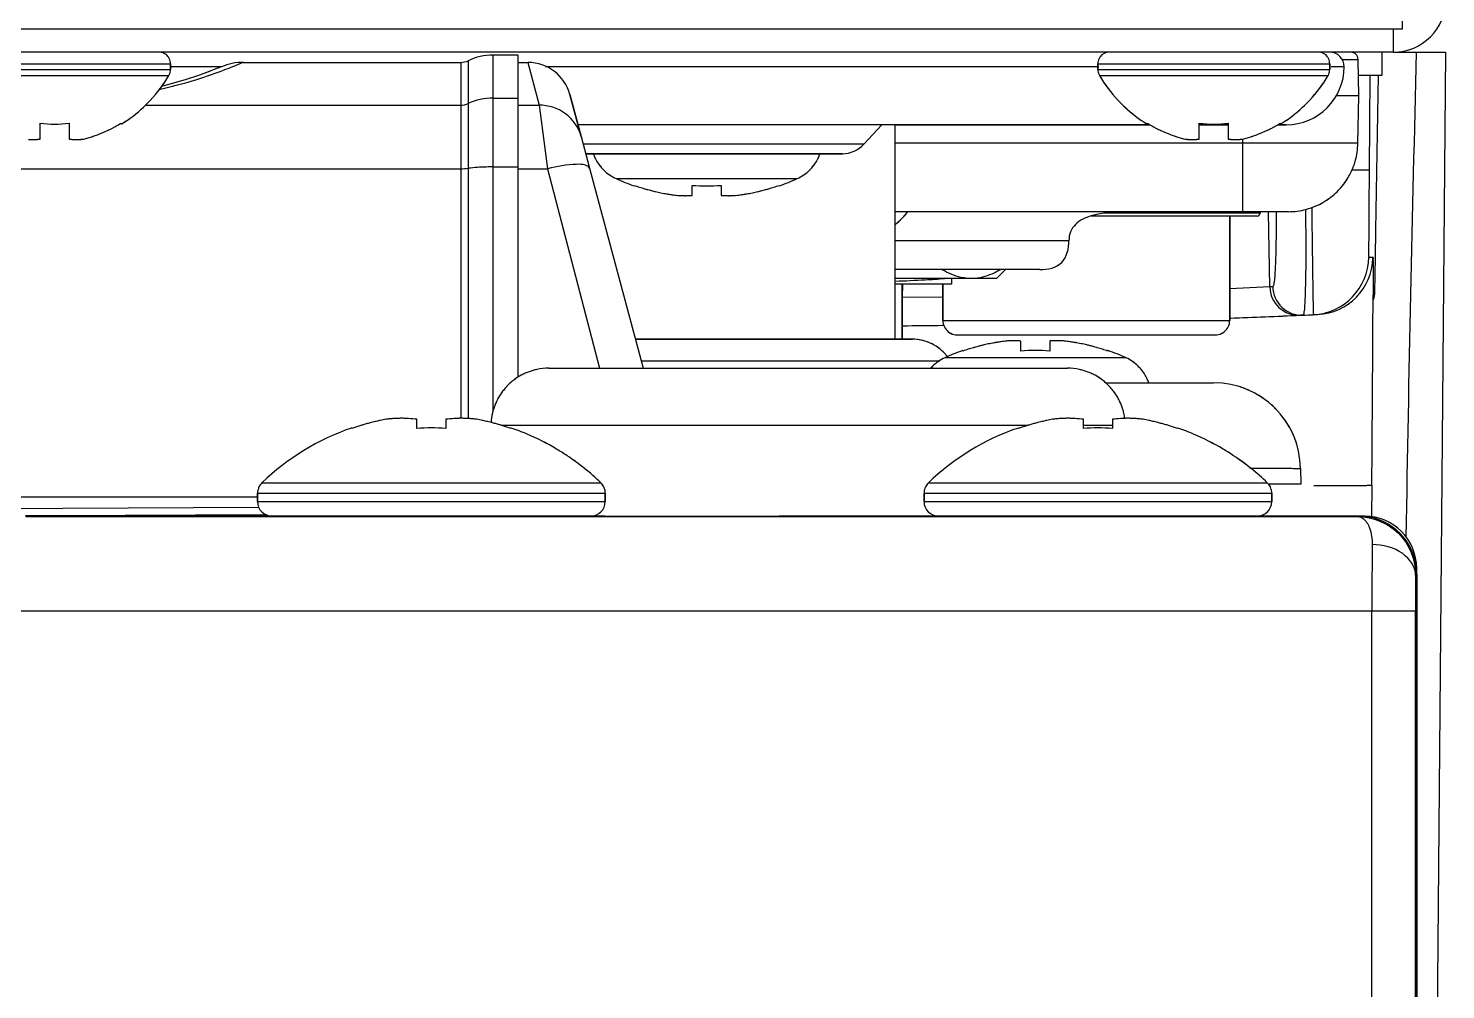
# Model space of a CAD drawing. Header units: millimetres. Extents: x 473 to 3963, y -1329 to 3488.
# Drawn here: x 2537.24 to 2586.15, y -63.33 to -30.17 of the extents above; entities that cross this region are included whole.
import ezdxf

# ---------------------------------------------------------------- set-up
doc = ezdxf.new("R2010")
doc.units = ezdxf.units.MM
doc.header["$LTSCALE"] = 392.37
doc.layers.get('0').update_dxf_attribs({"linetype": 'CONTINUOUS'})

msp = doc.modelspace()

# ---------------------------------------------------------------- linework, layer by layer
at = {"linetype": 'Continuous'}
for p, q in [((2584.648, -29.397), (2584.648, -30.197)), ((2584.648, -30.197), (1875.848, -30.197)), ((2584.348, -30.997), (2584.348, -30.197)), ((2584.348, -30.997), (2522.148, -30.997)), ((2552.418, -31.29), (2552.418, -32.769)), ((2554.148, -31.097), (2553.273, -31.097)), ((2553.273, -31.097), (2553.273, -32.581)), ((2554.148, -31.347), (2554.148, -31.097)), ((2582.568, -31.243), (2583.126, -31.243)), ((2582.568, -31.243), (2583.126, -31.243)), ((2583.148, -32.497), (2583.126, -31.243)), ((2583.148, -32.497), (2583.126, -31.243)), ((2583.948, -30.997), (2583.948, -31.797)), ((2583.948, -30.997), (2583.948, -31.797)), ((2584.348, -30.997), (2585.136, -30.997)), ((2585.136, -30.997), (2586.148, -30.997)), ((2586.148, -30.997), (2585.656, -87.376)), ((2534.148, -31.397), (2542.148, -31.397)), ((2534.148, -31.597), (2542.148, -31.597)), ((2543.889, -31.497), (2542.119, -31.497)), ((2542.148, -31.397), (2542.148, -31.597)), ((2542.148, -31.597), (2542.148, -31.397)), ((2543.833, -31.525), (2543.787, -31.544)), ((2544.657, -31.347), (2552.161, -31.347)), ((2544.662, -31.347), (2544.662, -31.347)), ((2552.161, -31.347), (2552.161, -32.825)), ((2554.148, -31.347), (2554.478, -31.347)), ((2554.148, -32.581), (2554.148, -31.347)), ((2554.478, -31.347), (2554.486, -31.347)), ((2554.478, -31.347), (2554.864, -32.825)), ((2574.185, -31.497), (2555.092, -31.497)), ((2574.148, -31.397), (2574.148, -31.597)), ((2574.148, -31.597), (2574.148, -31.397)), ((2574.148, -31.397), (2582.148, -31.397)), ((2574.148, -31.597), (2582.148, -31.597)), ((2582.148, -31.397), (2582.148, -31.597)), ((2582.148, -31.597), (2582.148, -31.397)), ((2582.648, -31.497), (2582.193, -31.497)), ((2534.203, -31.799), (2542.094, -31.799)), ((2574.203, -31.799), (2582.094, -31.799)), ((2583.948, -31.797), (2583.148, -31.797)), ((2583.537, -31.797), (2583.508, -35.065)), ((2583.741, -37.132), (2583.834, -31.795)), ((2553.273, -32.581), (2553.273, -34.954)), ((2553.273, -32.581), (2554.148, -32.581)), ((2554.148, -32.814), (2554.148, -32.581)), ((2556.313, -33.9), (2555.927, -32.459)), ((2555.927, -32.459), (2556.313, -33.9)), ((2583.148, -32.497), (2582.356, -32.497)), ((2583.148, -32.497), (2582.356, -32.497)), ((2583.12, -34.139), (2583.148, -32.497)), ((2583.12, -34.139), (2583.148, -32.497)), ((2541.267, -32.825), (2552.161, -32.825)), ((2552.161, -32.825), (2552.161, -35.015)), ((2552.418, -32.769), (2552.418, -35.001)), ((2554.148, -32.825), (2554.148, -32.814)), ((2554.148, -32.825), (2554.864, -32.825)), ((2554.148, -34.044), (2554.148, -32.825)), ((2554.864, -32.825), (2555.157, -35.015)), ((2537.648, -33.993), (2537.648, -33.442)), ((2538.648, -33.442), (2538.648, -33.993)), ((2540.448, -33.442), (2540.448, -33.476)), ((2575.848, -33.497), (2556.205, -33.497)), ((2566.07, -34.173), (2566.69, -33.497)), ((2567.148, -33.497), (2575.693, -33.497)), ((2567.148, -33.497), (2575.848, -33.497)), ((2567.148, -40.897), (2567.148, -33.497)), ((2575.693, -33.497), (2575.848, -33.497)), ((2575.848, -33.476), (2575.848, -33.442)), ((2575.942, -33.497), (2575.848, -33.497)), ((2575.848, -33.497), (2575.942, -33.497)), ((2575.848, -33.497), (2575.942, -33.497)), ((2577.648, -33.993), (2577.648, -33.442)), ((2577.69, -33.497), (2577.648, -33.497)), ((2577.648, -33.497), (2577.812, -33.497)), ((2577.648, -33.497), (2578.648, -33.497)), ((2578.583, -33.497), (2577.69, -33.497)), ((2577.812, -33.497), (2578.648, -33.497)), ((2578.648, -33.497), (2578.583, -33.497)), ((2578.648, -33.442), (2578.648, -33.993)), ((2580.394, -33.497), (2580.354, -33.497)), ((2580.354, -33.497), (2580.407, -33.497)), ((2580.448, -33.497), (2580.394, -33.497)), ((2580.407, -33.497), (2580.583, -33.497)), ((2580.448, -33.442), (2580.448, -33.476)), ((2580.58, -33.497), (2580.448, -33.497)), ((2580.648, -33.497), (2580.58, -33.497)), ((2580.583, -33.497), (2580.648, -33.497)), ((2554.148, -34.954), (2554.148, -34.044)), ((2556.313, -33.9), (2556.606, -34.995)), ((2560.648, -34.173), (2556.386, -34.173)), ((2566.07, -34.173), (2560.648, -34.173)), ((2579.148, -34.139), (2567.148, -34.139)), ((2579.148, -34.139), (2567.148, -34.139)), ((2579.148, -34.139), (2579.148, -33.993)), ((2579.148, -34.139), (2579.148, -33.993)), ((2579.148, -34.497), (2579.148, -34.139)), ((2583.12, -34.139), (2579.148, -34.139)), ((2583.12, -34.139), (2579.148, -34.139)), ((2579.148, -34.497), (2579.148, -34.139)), ((2556.745, -34.497), (2556.473, -34.497)), ((2556.473, -34.497), (2556.745, -34.497)), ((2560.648, -34.497), (2556.745, -34.497)), ((2556.745, -34.497), (2560.648, -34.497)), ((2564.551, -34.497), (2560.648, -34.497)), ((2560.648, -34.497), (2564.869, -34.497)), ((2564.999, -34.497), (2564.551, -34.497)), ((2564.869, -34.497), (2565.308, -34.497)), ((2565.023, -34.497), (2564.999, -34.497)), ((2565.104, -34.497), (2565.023, -34.497)), ((2565.333, -34.497), (2565.104, -34.497)), ((2565.308, -34.497), (2565.333, -34.497)), ((2579.148, -36.497), (2579.148, -34.497)), ((2579.148, -36.497), (2579.148, -34.497)), ((2528.572, -35.015), (2552.161, -35.015)), ((2552.161, -35.015), (2552.161, -43.624)), ((2552.418, -35.001), (2552.418, -43.631)), ((2553.273, -34.954), (2553.273, -43.386)), ((2553.273, -34.954), (2554.148, -34.954)), ((2554.148, -35.015), (2554.148, -34.954)), ((2554.148, -35.015), (2555.157, -35.015)), ((2554.148, -42.203), (2554.148, -35.015)), ((2555.157, -35.015), (2556.946, -41.895)), ((2556.606, -34.995), (2558.456, -41.897)), ((2583.508, -35.065), (2582.897, -35.06)), ((2557.521, -35.356), (2563.775, -35.356)), ((2558.148, -35.609), (2558.148, -35.591)), ((2560.148, -35.937), (2560.148, -35.591)), ((2561.148, -35.591), (2561.148, -35.937)), ((2563.148, -35.591), (2563.148, -35.609)), ((2579.148, -36.497), (2567.148, -36.497)), ((2579.148, -36.497), (2567.148, -36.497)), ((2579.148, -36.497), (2567.148, -36.497)), ((2579.148, -36.497), (2567.148, -36.497)), ((2573.938, -36.647), (2573.917, -36.647)), ((2573.938, -36.647), (2573.917, -36.647)), ((2574.053, -36.647), (2573.938, -36.647)), ((2573.983, -36.647), (2573.938, -36.647)), ((2574.053, -36.647), (2573.983, -36.647)), ((2574.159, -36.647), (2574.053, -36.647)), ((2574.08, -36.647), (2574.053, -36.647)), ((2574.159, -36.647), (2574.08, -36.647)), ((2574.729, -36.647), (2574.159, -36.647)), ((2574.692, -36.647), (2574.159, -36.647)), ((2575.148, -36.547), (2574.356, -36.547)), ((2574.728, -36.547), (2574.356, -36.547)), ((2574.866, -36.647), (2574.692, -36.647)), ((2574.937, -36.547), (2574.728, -36.547)), ((2574.937, -36.647), (2574.729, -36.647)), ((2574.937, -36.647), (2574.866, -36.647)), ((2575.043, -36.547), (2574.937, -36.547)), ((2575.043, -36.647), (2574.937, -36.647)), ((2574.998, -36.647), (2574.937, -36.647)), ((2575.043, -36.647), (2574.998, -36.647)), ((2575.098, -36.547), (2575.043, -36.547)), ((2575.098, -36.647), (2575.043, -36.647)), ((2575.098, -36.647), (2575.043, -36.647)), ((2575.148, -36.547), (2575.098, -36.547)), ((2575.248, -36.647), (2575.098, -36.647)), ((2575.114, -36.647), (2575.098, -36.647)), ((2575.248, -36.647), (2575.114, -36.647)), ((2575.348, -36.547), (2575.148, -36.547)), ((2575.248, -36.547), (2575.148, -36.547)), ((2575.348, -36.547), (2575.248, -36.547)), ((2577.048, -36.647), (2575.248, -36.647)), ((2575.348, -36.647), (2575.248, -36.647)), ((2576.948, -36.547), (2575.348, -36.547)), ((2576.948, -36.547), (2575.348, -36.547)), ((2576.948, -36.647), (2575.348, -36.647)), ((2579.148, -36.547), (2576.948, -36.547)), ((2577.048, -36.547), (2576.948, -36.547)), ((2577.048, -36.647), (2576.948, -36.647)), ((2579.148, -36.547), (2577.048, -36.547)), ((2579.559, -36.647), (2577.048, -36.647)), ((2577.134, -36.647), (2577.048, -36.647)), ((2579.559, -36.647), (2577.134, -36.647)), ((2578.698, -36.647), (2578.698, -40.247)), ((2578.698, -40.247), (2578.698, -36.647)), ((2580.69, -36.497), (2579.148, -36.497)), ((2579.454, -36.497), (2579.148, -36.497)), ((2579.367, -36.547), (2579.148, -36.547)), ((2579.364, -36.547), (2579.148, -36.547)), ((2579.648, -36.547), (2579.364, -36.547)), ((2579.657, -36.547), (2579.367, -36.547)), ((2579.615, -36.497), (2579.454, -36.497)), ((2579.648, -36.647), (2579.559, -36.647)), ((2579.648, -36.647), (2579.559, -36.647)), ((2579.749, -36.497), (2579.615, -36.497)), ((2579.656, -36.547), (2579.648, -36.547)), ((2579.748, -36.547), (2579.656, -36.547)), ((2579.748, -36.547), (2579.657, -36.547)), ((2579.748, -36.497), (2579.748, -36.547)), ((2579.748, -36.497), (2579.748, -36.547)), ((2579.932, -36.497), (2579.749, -36.497)), ((2580.021, -36.497), (2579.932, -36.497)), ((2580.26, -36.497), (2580.021, -36.497)), ((2580.082, -39.088), (2580.037, -36.497)), ((2580.297, -36.497), (2580.26, -36.497)), ((2580.455, -36.497), (2580.297, -36.497)), ((2580.507, -36.497), (2580.455, -36.497)), ((2580.6, -36.497), (2580.507, -36.497)), ((2580.641, -36.497), (2580.6, -36.497)), ((2580.69, -36.497), (2580.641, -36.497)), ((2580.72, -36.497), (2580.69, -36.497)), ((2580.72, -36.497), (2580.69, -36.497)), ((2583.725, -38.064), (2583.741, -37.132)), ((2573.148, -37.497), (2567.148, -37.497)), ((2583.492, -38.069), (2583.639, -38.062)), ((2583.704, -39.262), (2583.725, -38.064)), ((2567.959, -38.497), (2567.148, -38.497)), ((2571.609, -38.497), (2567.959, -38.497)), ((2570.954, -38.497), (2570.654, -38.797)), ((2571.769, -38.497), (2571.609, -38.497)), ((2572.148, -38.497), (2571.769, -38.497)), ((2568.776, -38.797), (2567.148, -38.797)), ((2569.098, -38.997), (2567.148, -38.997)), ((2567.398, -40.897), (2567.398, -38.997)), ((2567.398, -38.997), (2567.398, -40.897)), ((2567.408, -39.456), (2567.416, -38.997)), ((2568.856, -38.797), (2568.776, -38.797)), ((2568.798, -38.997), (2568.798, -40.247)), ((2568.798, -40.247), (2568.798, -38.997)), ((2569.643, -38.797), (2568.856, -38.797)), ((2569.098, -38.797), (2569.098, -38.997)), ((2569.912, -38.797), (2569.643, -38.797)), ((2570.654, -38.797), (2569.912, -38.797)), ((2580.082, -39.088), (2578.703, -39.154)), ((2580.183, -39.084), (2580.082, -39.088)), ((2567.408, -39.456), (2567.398, -39.456)), ((2568.794, -39.442), (2567.408, -39.456)), ((2581.226, -40.065), (2581.124, -40.07)), ((2581.226, -40.065), (2581.582, -40.05)), ((2581.582, -40.05), (2581.729, -40.043)), ((2568.798, -40.247), (2578.698, -40.247)), ((2566.798, -40.897), (2558.188, -40.897)), ((2558.188, -40.897), (2566.798, -40.897)), ((2566.836, -40.897), (2566.798, -40.897)), ((2566.798, -40.897), (2567.753, -40.897)), ((2567.753, -40.897), (2566.836, -40.897)), ((2569.298, -40.747), (2570.998, -40.747)), ((2569.298, -40.747), (2570.998, -40.747)), ((2570.998, -40.747), (2571.373, -40.747)), ((2570.998, -40.747), (2571.373, -40.747)), ((2571.373, -40.747), (2573.283, -40.747)), ((2571.373, -40.747), (2573.373, -40.747)), ((2571.492, -41.303), (2571.492, -40.958)), ((2572.492, -40.958), (2572.492, -41.303)), ((2573.283, -40.747), (2573.373, -40.747)), ((2573.373, -40.747), (2574.123, -40.747)), ((2573.373, -40.747), (2574.123, -40.747)), ((2574.123, -40.747), (2574.213, -40.747)), ((2574.123, -40.747), (2576.123, -40.747)), ((2574.213, -40.747), (2576.123, -40.747)), ((2576.123, -40.747), (2576.498, -40.747)), ((2576.123, -40.747), (2576.498, -40.747)), ((2576.498, -40.747), (2578.198, -40.747)), ((2576.498, -40.747), (2578.198, -40.747)), ((2575.119, -41.539), (2568.865, -41.539)), ((2569.492, -41.303), (2569.492, -41.286)), ((2574.492, -41.286), (2574.492, -41.303)), ((2555.203, -41.897), (2560.498, -41.897)), ((2558.389, -41.647), (2568.697, -41.647)), ((2560.498, -41.897), (2560.826, -41.897)), ((2560.826, -41.897), (2564.148, -41.897)), ((2564.148, -41.897), (2567.47, -41.897)), ((2567.47, -41.897), (2567.798, -41.897)), ((2567.798, -41.897), (2573.094, -41.897)), ((2574.405, -42.397), (2576.676, -42.397)), ((2574.405, -42.397), (2576.711, -42.397)), ((2576.676, -42.397), (2576.711, -42.397)), ((2576.711, -42.397), (2578.141, -42.397)), ((2576.783, -42.397), (2578.141, -42.397)), ((2548.398, -43.973), (2548.398, -43.957)), ((2550.648, -43.973), (2550.648, -43.658)), ((2551.648, -43.658), (2551.648, -43.973)), ((2553.551, -43.862), (2563.343, -43.862)), ((2553.898, -43.957), (2553.898, -43.973)), ((2563.343, -43.862), (2564.953, -43.862)), ((2564.953, -43.862), (2571.745, -43.862)), ((2571.398, -43.973), (2571.398, -43.957)), ((2573.648, -43.973), (2573.648, -43.658)), ((2573.648, -43.862), (2574.648, -43.862)), ((2574.648, -43.658), (2574.648, -43.973)), ((2576.898, -43.957), (2576.898, -43.973)), ((2581.141, -45.358), (2581.148, -45.897)), ((2545.302, -45.846), (2556.994, -45.846)), ((2568.302, -45.846), (2579.994, -45.846)), ((2580.035, -45.897), (2580.03, -45.897)), ((2581.148, -45.897), (2580.035, -45.897)), ((2583.599, -45.933), (2583.589, -47.015)), ((2545.148, -46.347), (2529.472, -46.347)), ((2545.148, -46.497), (2545.148, -46.207)), ((2545.148, -46.207), (2545.148, -46.497)), ((2545.148, -46.207), (2557.148, -46.207)), ((2557.148, -46.497), (2557.148, -46.207)), ((2557.148, -46.207), (2557.148, -46.497)), ((2568.148, -46.497), (2568.148, -46.207)), ((2568.148, -46.207), (2568.148, -46.497)), ((2568.148, -46.207), (2580.148, -46.207)), ((2580.148, -46.497), (2580.148, -46.207)), ((2580.148, -46.207), (2580.148, -46.497)), ((2545.196, -46.704), (2535.148, -46.747)), ((2545.148, -46.497), (2557.148, -46.497)), ((2568.148, -46.497), (2580.148, -46.497)), ((2537.648, -46.986), (2537.148, -46.989)), ((2537.648, -46.986), (2537.148, -46.989)), ((2557.148, -46.997), (2537.148, -46.997)), ((2537.148, -46.997), (2557.148, -46.997)), ((2537.162, -47.011), (2583.134, -47.011)), ((2538.148, -46.984), (2537.648, -46.986)), ((2538.148, -46.984), (2537.648, -46.986)), ((2545.447, -46.952), (2538.148, -46.984)), ((2545.447, -46.952), (2538.148, -46.984)), ((2545.396, -46.953), (2545.396, -46.997)), ((2557.148, -46.997), (2557.648, -46.997)), ((2557.648, -46.997), (2557.748, -46.997)), ((2557.748, -46.997), (2562.548, -46.997)), ((2562.548, -46.997), (2562.648, -46.997)), ((2562.648, -46.997), (2563.148, -46.997)), ((2583.148, -46.997), (2563.148, -46.997)), ((2563.148, -46.997), (2583.148, -46.997)), ((2583.134, -47.011), (2583.148, -46.997)), ((2583.348, -46.997), (2583.148, -46.997)), ((2585.148, -48.997), (2585.148, -48.797)), ((2585.113, -49.032), (2585.148, -48.997)), ((2585.148, -94.998), (2585.148, -48.997)), ((2585.148, -48.997), (2585.148, -94.998)), ((2536.692, -50.261), (2583.604, -50.261)), ((2583.604, -50.261), (2585.104, -50.261)), ((2583.604, -94.954), (2583.604, -50.261)), ((2585.104, -94.954), (2585.104, -50.261))]:
    msp.add_line(p, q, dxfattribs=at)
for points in [[(2543.652, -31.597), (2543.54, -31.641), (2543.151, -31.783), (2542.652, -31.947), (2542.048, -32.122), (2541.82, -32.177)], [(2543.516, -31.649), (2543.332, -31.718), (2543.208, -31.762)], [(2543.903, -31.497), (2543.8, -31.539), (2543.652, -31.597)]]:
    msp.add_lwpolyline(points, dxfattribs=at)
for centre, radius, start, end in [((2584.348, -29.197), 1.8, 270, 360), ((2541.748, -31.397), 0.4, 63.0784, 90), ((2541.748, -31.397), 0.4, 62.9219, 90), ((2541.748, -31.397), 0.4, 54.9279, 63.0784), ((2541.748, -31.397), 0.4, 55.0718, 62.9219), ((2541.748, -31.397), 0.4, 34.9282, 55.0718), ((2541.748, -31.397), 0.4, 35.0721, 54.9279), ((2541.748, -31.397), 0.4, 26.9216, 35.0721), ((2541.748, -31.397), 0.4, 27.0781, 34.9282), ((2541.748, -31.397), 0.4, 0, 27.0781), ((2541.748, -31.397), 0.4, 0, 26.9216), ((2552.161, -30.747), 0.6, 270, 295.3317), ((2553.273, -33.097), 2, 90, 115.3317), ((2574.548, -31.397), 0.4, 152.9219, 180), ((2574.548, -31.397), 0.4, 153.0784, 180), ((2574.548, -31.397), 0.4, 144.9279, 153.0784), ((2574.548, -31.397), 0.4, 145.0718, 152.9219), ((2574.548, -31.397), 0.4, 124.9282, 145.0718), ((2574.548, -31.397), 0.4, 125.0721, 144.9279), ((2574.548, -31.397), 0.4, 116.9216, 125.0721), ((2574.548, -31.397), 0.4, 117.0781, 124.9282), ((2574.548, -31.397), 0.4, 90, 117.0781), ((2574.548, -31.397), 0.4, 90, 116.9216), ((2581.748, -31.397), 0.4, 63.0784, 90), ((2581.748, -31.397), 0.4, 62.9219, 90), ((2581.748, -31.397), 0.4, 54.9279, 63.0784), ((2581.748, -31.397), 0.4, 55.0718, 62.9219), ((2581.748, -31.397), 0.4, 34.9282, 55.0718), ((2581.748, -31.397), 0.4, 35.0721, 54.9279), ((2581.748, -31.397), 0.4, 26.9216, 35.0721), ((2581.748, -31.397), 0.4, 27.0781, 34.9282), ((2581.748, -31.397), 0.4, 0, 27.0781), ((2581.748, -31.397), 0.4, 0, 26.9216), ((2582.148, -31.497), 0.5, 0, 90.0001), ((2582.876, -31.247), 0.25, 67.7507, 90), ((2582.876, -31.247), 0.25, 67.7507, 90), ((2582.876, -31.247), 0.25, 67.7507, 90), ((2582.876, -31.247), 0.25, 54.3663, 67.7507), ((2582.876, -31.247), 0.25, 54.3663, 67.7507), ((2582.876, -31.247), 0.25, 54.3663, 67.7507), ((2582.876, -31.247), 0.25, 45.5004, 54.3663), ((2582.876, -31.247), 0.25, 45.5005, 54.3663), ((2582.876, -31.247), 0.25, 45.5005, 54.3663), ((2582.876, -31.247), 0.25, 23.2502, 45.5004), ((2582.876, -31.247), 0.25, 23.25, 45.5005), ((2582.876, -31.247), 0.25, 23.25, 45.5005), ((2582.876, -31.247), 0.25, 1, 23.2502), ((2582.876, -31.247), 0.25, 1, 23.25), ((2582.876, -31.247), 0.25, 1, 23.25), ((4330.009, -76.957), 1745.478, 178.491201, 179.040115), ((2538.095, -15.876), 16.807, 282.7309, 290.4105), ((2541.748, -31.597), 0.4, 329.6988, 343.1747), ((2541.748, -31.597), 0.4, 329.6988, 343.1573), ((2541.748, -31.597), 0.4, 343.1573, 346.5416), ((2541.748, -31.597), 0.4, 343.1747, 346.5241), ((2541.748, -31.597), 0.4, 346.5241, 360), ((2541.748, -31.597), 0.4, 346.5416, 360), ((2544.663, -33.347), 2, 90, 112.3109), ((2554.478, -32.847), 1.5, 15, 89.6988), ((2574.548, -31.597), 0.4, 180, 193.4759), ((2574.548, -31.597), 0.4, 180, 193.4584), ((2574.548, -31.597), 0.4, 193.4584, 196.8427), ((2574.548, -31.597), 0.4, 193.4759, 196.8253), ((2574.548, -31.597), 0.4, 196.8253, 210.3012), ((2574.548, -31.597), 0.4, 196.8427, 210.3012), ((2580.648, -31.497), 2, 270, 360), ((2581.748, -31.597), 0.4, 329.6988, 343.1747), ((2581.748, -31.597), 0.4, 329.6988, 343.1573), ((2581.748, -31.597), 0.4, 343.1573, 346.5416), ((2581.748, -31.597), 0.4, 343.1747, 346.5241), ((2581.748, -31.597), 0.4, 346.5241, 360), ((2581.748, -31.597), 0.4, 346.5416, 360), ((2537.949, -29.377), 4.8, 316.8073, 329.6988), ((2537.949, -29.377), 4.8, 316.8234, 329.6988), ((2578.347, -29.377), 4.8, 210.3012, 223.1766), ((2578.347, -29.377), 4.8, 210.3012, 223.1927), ((2577.949, -29.377), 4.8, 316.8073, 329.6988), ((2577.949, -29.377), 4.8, 316.8234, 329.6988), ((2537.949, -29.377), 4.8, 312.8346, 316.8234), ((2537.949, -29.377), 4.8, 312.8489, 316.8073), ((2578.347, -29.377), 4.8, 223.1766, 227.1654), ((2578.347, -29.377), 4.8, 223.1927, 227.1511), ((2577.949, -29.377), 4.8, 312.8346, 316.8234), ((2577.949, -29.377), 4.8, 312.8489, 316.8073), ((2537.949, -29.377), 4.8, 301.5971, 312.8489), ((2537.949, -29.377), 4.8, 301.6201, 312.8346), ((2578.347, -29.377), 4.8, 227.1511, 238.4029), ((2578.347, -29.377), 4.8, 227.1654, 238.3799), ((2577.949, -29.377), 4.8, 301.5971, 312.8489), ((2577.949, -29.377), 4.8, 301.6201, 312.8346), ((2538.148, -29.677), 3.798, 262.4351, 277.5649), ((2537.97, -29.407), 4.735, 293.3175, 294.5722), ((2537.968, -29.403), 4.74, 294.5722, 295.5402), ((2537.967, -29.399), 4.744, 295.5402, 296.6812), ((2537.965, -29.396), 4.747, 296.6813, 298.0074), ((2537.964, -29.394), 4.75, 298.0074, 298.9684), ((2537.962, -29.39), 4.755, 298.9687, 301.5341), ((2537.949, -29.377), 4.8, 301.3727, 301.6201), ((2537.949, -29.377), 4.8, 301.3727, 301.5971), ((2578.347, -29.377), 4.8, 238.3799, 238.6273), ((2578.347, -29.377), 4.8, 238.4029, 238.6273), ((2578.335, -29.39), 4.755, 238.4659, 241.0313), ((2578.333, -29.394), 4.75, 241.0316, 241.9926), ((2578.331, -29.396), 4.747, 241.9926, 243.3187), ((2578.33, -29.399), 4.744, 243.3188, 244.4598), ((2578.328, -29.403), 4.74, 244.4598, 245.4278), ((2578.326, -29.407), 4.735, 245.4278, 246.6825), ((2578.148, -29.677), 3.798, 262.4351, 277.5649), ((2577.97, -29.407), 4.735, 293.3175, 294.5722), ((2577.968, -29.403), 4.74, 294.5722, 295.5402), ((2577.967, -29.399), 4.744, 295.5402, 296.6812), ((2577.965, -29.396), 4.747, 296.6813, 298.0074), ((2577.964, -29.394), 4.75, 298.0074, 298.9684), ((2577.962, -29.39), 4.755, 298.9687, 301.5341), ((2577.949, -29.377), 4.8, 301.3727, 301.6201), ((2577.949, -29.377), 4.8, 301.3727, 301.5971), ((2537.399, -32.037), 1.973, 265.3984, 266.7833), ((2537.399, -32.048), 1.962, 266.7841, 267.6235), ((2537.398, -32.054), 1.955, 267.6234, 268.8455), ((2537.398, -32.058), 1.951, 268.8459, 269.8005), ((2537.398, -32.058), 1.951, 269.8006, 270.9258), ((2537.398, -32.056), 1.953, 270.9261, 271.9964), ((2537.398, -32.05), 1.96, 271.9964, 273.0228), ((2537.397, -32.039), 1.97, 273.0233, 274.286), ((2537.396, -32.027), 1.982, 274.2856, 275.1372), ((2537.394, -32.004), 2.005, 275.1401, 277.2744), ((2538.902, -32.004), 2.005, 262.7256, 264.8598), ((2538.9, -32.027), 1.982, 264.8627, 265.7144), ((2538.899, -32.039), 1.97, 265.714, 266.9766), ((2538.898, -32.05), 1.959, 266.9771, 268.0037), ((2538.898, -32.056), 1.954, 268.0037, 269.0738), ((2538.898, -32.059), 1.95, 269.0741, 270.1995), ((2538.898, -32.058), 1.951, 270.1995, 271.1541), ((2538.898, -32.054), 1.955, 271.1545, 272.3767), ((2538.898, -32.047), 1.962, 272.3765, 273.2159), ((2538.897, -32.037), 1.973, 273.2167, 274.6016), ((2538.896, -32.024), 1.985, 274.6009, 275.2558), ((2538.894, -32.003), 2.006, 275.2585, 277.2741), ((2538.001, -29.5), 4.637, 284.3176, 286.3964), ((2537.993, -29.47), 4.669, 286.3949, 287.3772), ((2537.988, -29.455), 4.684, 287.3773, 288.465), ((2537.982, -29.437), 4.704, 288.4656, 290.5187), ((2537.978, -29.426), 4.715, 290.5181, 291.0023), ((2537.975, -29.419), 4.723, 291.0025, 292.5476), ((2537.972, -29.412), 4.73, 292.5474, 293.3174), ((2565.333, -33.497), 1, 270, 317.4895), ((2578.324, -29.412), 4.73, 246.6826, 247.4526), ((2578.321, -29.419), 4.723, 247.4524, 248.9975), ((2578.319, -29.426), 4.715, 248.9977, 249.4819), ((2578.315, -29.437), 4.704, 249.4813, 251.5344), ((2578.308, -29.455), 4.684, 251.535, 252.6227), ((2578.304, -29.47), 4.669, 252.6228, 253.6051), ((2578.295, -29.5), 4.637, 253.6036, 255.6824), ((2577.402, -32.003), 2.006, 262.7259, 264.7415), ((2577.4, -32.024), 1.985, 264.7442, 265.3991), ((2577.399, -32.037), 1.973, 265.3984, 266.7833), ((2577.399, -32.048), 1.962, 266.7841, 267.6235), ((2577.398, -32.054), 1.955, 267.6234, 268.8455), ((2577.398, -32.058), 1.951, 268.8459, 269.8005), ((2577.398, -32.058), 1.951, 269.8006, 270.9258), ((2577.398, -32.056), 1.953, 270.9261, 271.9964), ((2577.398, -32.05), 1.96, 271.9964, 273.0228), ((2577.397, -32.039), 1.97, 273.0233, 274.286), ((2577.396, -32.027), 1.982, 274.2856, 275.1372), ((2577.394, -32.004), 2.005, 275.1401, 277.2744), ((2578.902, -32.004), 2.005, 262.7256, 264.8598), ((2578.9, -32.027), 1.982, 264.8627, 265.7144), ((2578.899, -32.039), 1.97, 265.714, 266.9766), ((2578.898, -32.05), 1.959, 266.9771, 268.0037), ((2578.898, -32.056), 1.954, 268.0037, 269.0738), ((2578.898, -32.059), 1.95, 269.0741, 270.1995), ((2578.898, -32.058), 1.951, 270.1995, 271.1541), ((2578.898, -32.054), 1.955, 271.1545, 272.3767), ((2578.898, -32.047), 1.962, 272.3765, 273.2159), ((2578.897, -32.037), 1.973, 273.2167, 274.6016), ((2578.896, -32.024), 1.985, 274.6009, 275.2558), ((2578.894, -32.003), 2.006, 275.2585, 277.2741), ((2578.001, -29.5), 4.637, 284.3176, 286.3964), ((2577.993, -29.47), 4.669, 286.3949, 287.3772), ((2577.988, -29.455), 4.684, 287.3773, 288.465), ((2577.982, -29.437), 4.704, 288.4656, 290.5187), ((2577.978, -29.426), 4.715, 290.5181, 291.0023), ((2577.975, -29.419), 4.723, 291.0025, 292.5476), ((2577.972, -29.412), 4.73, 292.5474, 293.3174), ((2580.72, -34.097), 2.4, 344.1667, 359), ((2580.72, -34.097), 2.4, 344.1667, 359), ((2580.72, -34.097), 2.4, 344.1667, 359), ((2558.148, -33.993), 1.5, 199.7221, 205.4141), ((2558.148, -33.993), 1.5, 199.7942, 205.3594), ((2558.148, -33.993), 1.5, 205.3594, 219.9207), ((2558.148, -33.993), 1.5, 205.4141, 219.866), ((2563.148, -33.993), 1.5, 320.0793, 334.6406), ((2563.148, -33.993), 1.5, 320.134, 334.5859), ((2563.148, -33.993), 1.5, 334.5859, 340.2779), ((2563.148, -33.993), 1.5, 334.6406, 340.2058), ((2558.148, -33.993), 1.5, 219.866, 225.7258), ((2558.148, -33.993), 1.5, 219.9207, 225.6665), ((2558.148, -33.993), 1.5, 225.6665, 245.2801), ((2558.148, -33.993), 1.5, 225.7258, 245.2801), ((2563.148, -33.993), 1.5, 294.7199, 314.3335), ((2563.148, -33.993), 1.5, 294.7199, 314.2742), ((2563.148, -33.993), 1.5, 314.2742, 320.134), ((2563.148, -33.993), 1.5, 314.3335, 320.0793), ((2580.72, -34.097), 2.4, 329.3333, 339.1025), ((2580.72, -34.097), 2.4, 329.3333, 339.0529), ((2580.72, -34.097), 2.4, 329.3333, 339.0529), ((2580.72, -34.097), 2.4, 339.0529, 344.1667), ((2580.72, -34.097), 2.4, 339.0529, 344.1667), ((2580.72, -34.097), 2.4, 339.1025, 344.1667), ((2560.448, -28.997), 7, 245.2801, 250.7678), ((2560.448, -28.997), 7, 245.2801, 250.7646), ((2560.448, -28.997), 7, 250.7678, 250.8179), ((2560.448, -28.997), 7, 250.7646, 250.8179), ((2560.459, -28.977), 7.007, 250.741, 252.3051), ((2560.461, -28.971), 7.012, 252.3052, 253.8619), ((2560.648, -28.427), 7.181, 266.0076, 273.9924), ((2560.835, -28.971), 7.012, 286.1381, 287.6948), ((2560.837, -28.977), 7.007, 287.6949, 289.259), ((2560.848, -28.997), 7, 289.1821, 289.2322), ((2560.848, -28.997), 7, 289.1821, 289.2354), ((2560.848, -28.997), 7, 289.2322, 294.7199), ((2560.848, -28.997), 7, 289.2354, 294.7199), ((2580.72, -34.097), 2.4, 314.5, 322.7071), ((2580.72, -34.097), 2.4, 314.5, 322.5873), ((2580.72, -34.097), 2.4, 314.5, 322.5873), ((2580.72, -34.097), 2.4, 322.5873, 329.3333), ((2580.72, -34.097), 2.4, 322.5873, 329.3333), ((2580.72, -34.097), 2.4, 322.7071, 329.3333), ((2560.462, -28.967), 7.016, 253.8618, 254.1456), ((2560.464, -28.962), 7.022, 254.1457, 255.4184), ((2560.465, -28.956), 7.028, 255.4184, 255.9863), ((2560.467, -28.949), 7.035, 255.9864, 256.9813), ((2560.469, -28.941), 7.044, 256.9813, 257.713), ((2560.471, -28.93), 7.055, 257.713, 258.5545), ((2560.474, -28.916), 7.069, 258.5546, 259.4087), ((2560.477, -28.9), 7.085, 259.4086, 260.1316), ((2560.481, -28.876), 7.11, 260.1319, 261.1462), ((2560.485, -28.85), 7.136, 261.146, 261.7019), ((2560.493, -28.795), 7.192, 261.7035, 263.2535), ((2559.895, -31.766), 4.178, 266.6153, 267.5762), ((2559.896, -31.729), 4.215, 267.5752, 267.8843), ((2559.897, -31.707), 4.237, 267.8846, 268.5233), ((2559.898, -31.686), 4.258, 268.523, 268.9089), ((2559.898, -31.673), 4.271, 268.909, 269.4642), ((2559.898, -31.665), 4.279, 269.464, 269.8971), ((2559.898, -31.665), 4.28, 269.8971, 270.4068), ((2559.898, -31.669), 4.275, 270.4067, 270.8922), ((2559.898, -31.682), 4.263, 270.8923, 271.3639), ((2559.899, -31.7), 4.244, 271.3637, 271.9484), ((2559.9, -31.724), 4.221, 271.9486, 272.3513), ((2559.901, -31.764), 4.181, 272.3502, 273.3845), ((2561.395, -31.764), 4.18, 266.6155, 267.6498), ((2561.397, -31.723), 4.221, 267.6487, 268.0514), ((2561.397, -31.701), 4.243, 268.0516, 268.6363), ((2561.398, -31.681), 4.263, 268.6361, 269.1077), ((2561.398, -31.67), 4.274, 269.1077, 269.5933), ((2561.398, -31.664), 4.28, 269.5932, 270.1029), ((2561.398, -31.666), 4.279, 270.1029, 270.536), ((2561.398, -31.673), 4.271, 270.5359, 271.091), ((2561.399, -31.686), 4.258, 271.091, 271.477), ((2561.399, -31.707), 4.238, 271.4767, 272.1153), ((2561.4, -31.73), 4.215, 272.1156, 272.4248), ((2561.401, -31.766), 4.178, 272.4238, 273.3847), ((2560.803, -28.795), 7.192, 276.7465, 278.2965), ((2560.811, -28.85), 7.136, 278.2981, 278.854), ((2560.815, -28.876), 7.11, 278.8538, 279.8681), ((2560.819, -28.9), 7.085, 279.8684, 280.5914), ((2560.822, -28.916), 7.069, 280.5913, 281.4454), ((2560.825, -28.93), 7.055, 281.4455, 282.287), ((2560.827, -28.94), 7.044, 282.287, 283.0187), ((2560.83, -28.949), 7.035, 283.0187, 284.0136), ((2560.831, -28.956), 7.028, 284.0137, 284.5816), ((2560.833, -28.962), 7.022, 284.5816, 285.8543), ((2560.834, -28.967), 7.016, 285.8544, 286.1382), ((2580.72, -34.097), 2.4, 293.3408, 299.6666), ((2580.72, -34.097), 2.4, 293.3851, 299.6666), ((2580.72, -34.097), 2.4, 293.3851, 299.6666), ((2580.72, -34.097), 2.4, 299.6666, 307.7645), ((2580.72, -34.097), 2.4, 299.6666, 307.6867), ((2580.72, -34.097), 2.4, 299.6666, 307.6867), ((2580.72, -34.097), 2.4, 307.6867, 314.5), ((2580.72, -34.097), 2.4, 307.6867, 314.5), ((2580.72, -34.097), 2.4, 307.7645, 314.5), ((2563.949, -33.377), 4.8, 312.8346, 316.8234), ((2563.949, -33.377), 4.8, 312.8346, 316.8234), ((2563.949, -33.377), 4.8, 312.8489, 316.8073), ((2563.949, -33.377), 4.8, 312.8489, 316.8073), ((2563.949, -33.377), 4.8, 316.8073, 319.3993), ((2563.949, -33.377), 4.8, 316.8073, 319.3993), ((2563.949, -33.377), 4.8, 316.8234, 319.1838), ((2563.949, -33.377), 4.8, 316.8234, 319.1838), ((2579.648, -36.547), 0.1, 270.009, 360), ((2579.648, -36.547), 0.1, 270.0106, 360), ((2580.72, -34.097), 2.4, 270, 284.8333), ((2580.72, -34.097), 2.4, 270, 284.8333), ((2580.72, -34.097), 2.4, 270, 284.8333), ((2580.72, -34.097), 2.4, 284.8333, 293.3851), ((2580.72, -34.097), 2.4, 284.8333, 293.3851), ((2580.72, -34.097), 2.4, 284.8333, 293.3408), ((2563.949, -33.377), 4.8, 312.0306, 312.8489), ((2563.949, -33.377), 4.8, 312.0306, 312.8489), ((2563.949, -33.377), 4.8, 312.0698, 312.8346), ((2563.949, -33.377), 4.8, 312.0698, 312.8346), ((2581.492, -38.051), 2, 272.5613, 359.4944), ((2581.639, -38.045), 2, 272.5826, 358.6444), ((2581.666, -38.045), 1.973, 358.6381, 359.5008), ((2581.081, -39.071), 1, 180.9828, 272.4549), ((2581.183, -39.067), 1, 180.9829, 272.4692), ((2566.424, -39.439), 0.984, 356.2733, 358.9982), ((1375.693, -34.433), 1207.961, 359.454547, 359.765375), ((2563.748, 359.553), 400, 272.14193, 272.48972), ((2563.748, 359.553), 400, 272.14677, 272.49119), ((2563.748, 359.553), 400, 272.50427, 272.55529), ((2563.748, 359.553), 400, 270.5219, 270.72299), ((2563.748, 359.553), 400, 270.52355, 270.72564), ((2563.748, 359.553), 400, 270.72299, 270.72727), ((2569.298, -40.247), 0.5, 180, 206.9501), ((2569.298, -40.247), 0.5, 180, 207.0496), ((2563.748, 359.553), 400, 270.72564, 270.72864), ((2569.298, -40.247), 0.5, 206.9501, 212.052), ((2569.298, -40.247), 0.5, 207.0496, 211.9483), ((2569.298, -40.247), 0.5, 211.9483, 238.0517), ((2569.298, -40.247), 0.5, 212.052, 237.948), ((2578.198, -40.247), 0.5, 301.9483, 328.0517), ((2578.198, -40.247), 0.5, 302.052, 327.948), ((2578.198, -40.247), 0.5, 327.948, 333.0499), ((2578.198, -40.247), 0.5, 328.0517, 332.9504), ((2578.198, -40.247), 0.5, 332.9504, 360), ((2578.198, -40.247), 0.5, 333.0499, 360), ((2567.753, -42.397), 1.5, 37.5969, 90), ((2567.753, -42.397), 1.5, 78, 90), ((2567.753, -42.397), 1.5, 78, 90), ((2567.753, -42.397), 1.5, 66, 78), ((2567.753, -42.397), 1.5, 66, 78), ((2567.753, -42.397), 1.5, 54, 66), ((2567.753, -42.397), 1.5, 54, 66), ((2569.298, -40.247), 0.5, 237.948, 243.0499), ((2569.298, -40.247), 0.5, 238.0517, 242.9504), ((2569.298, -40.247), 0.5, 242.9504, 270), ((2569.298, -40.247), 0.5, 243.0499, 270), ((2571.813, -47.954), 7.044, 102.287, 103.0187), ((2571.815, -47.964), 7.055, 101.4455, 102.287), ((2571.818, -47.979), 7.069, 100.5913, 101.4454), ((2571.821, -47.995), 7.085, 99.8684, 100.5914), ((2571.825, -48.019), 7.11, 98.8538, 99.8681), ((2571.829, -48.045), 7.136, 98.2981, 98.854), ((2571.837, -48.1), 7.192, 96.7465, 98.2965), ((2571.239, -45.129), 4.178, 92.4238, 93.3847), ((2571.241, -45.165), 4.215, 92.1156, 92.4248), ((2571.241, -45.188), 4.238, 91.4767, 92.1153), ((2571.242, -45.208), 4.258, 91.091, 91.477), ((2571.242, -45.222), 4.271, 90.5359, 91.091), ((2571.242, -45.229), 4.279, 90.1029, 90.536), ((2571.242, -45.231), 4.28, 89.5932, 90.1029), ((2571.242, -45.225), 4.274, 89.1077, 89.5933), ((2571.242, -45.214), 4.263, 88.6361, 89.1077), ((2571.243, -45.194), 4.243, 88.0516, 88.6363), ((2571.244, -45.172), 4.221, 87.6487, 88.0514), ((2571.245, -45.131), 4.18, 86.6155, 87.6498), ((2572.739, -45.131), 4.181, 92.3502, 93.3845), ((2572.741, -45.171), 4.221, 91.9486, 92.3513), ((2572.742, -45.194), 4.244, 91.3637, 91.9484), ((2572.742, -45.213), 4.263, 90.8923, 91.3639), ((2572.742, -45.225), 4.275, 90.4067, 90.8922), ((2572.742, -45.23), 4.28, 89.8971, 90.4068), ((2572.742, -45.23), 4.279, 89.464, 89.8971), ((2572.742, -45.221), 4.271, 88.909, 89.4642), ((2572.743, -45.209), 4.258, 88.523, 88.9089), ((2572.743, -45.188), 4.237, 87.8846, 88.5233), ((2572.744, -45.165), 4.215, 87.5752, 87.8843), ((2572.746, -45.129), 4.178, 86.6153, 87.5762), ((2572.147, -48.1), 7.192, 81.7035, 83.2535), ((2572.155, -48.045), 7.136, 81.146, 81.7019), ((2572.159, -48.019), 7.11, 80.1319, 81.1462), ((2572.163, -47.995), 7.085, 79.4086, 80.1316), ((2572.166, -47.979), 7.069, 78.5546, 79.4087), ((2572.169, -47.964), 7.055, 77.713, 78.5545), ((2572.172, -47.954), 7.044, 76.9813, 77.713), ((2578.198, -40.247), 0.5, 270, 296.9501), ((2578.198, -40.247), 0.5, 270, 297.0496), ((2578.198, -40.247), 0.5, 296.9501, 302.052), ((2578.198, -40.247), 0.5, 297.0496, 301.9483), ((2569.492, -42.901), 1.5, 114.7199, 134.3335), ((2569.492, -42.901), 1.5, 114.7199, 134.2742), ((2567.753, -42.397), 1.5, 42, 54), ((2567.753, -42.397), 1.5, 42, 54), ((2571.792, -47.897), 7, 109.2322, 114.7199), ((2571.792, -47.897), 7, 109.2354, 114.7199), ((2567.753, -42.397), 1.5, 37.569, 42), ((2567.753, -42.397), 1.5, 37.5969, 42), ((2567.753, -42.397), 1.5, 36.8466, 37.5969), ((2567.753, -42.397), 1.5, 36.8159, 37.569), ((2571.792, -47.897), 7, 109.1821, 109.2322), ((2571.792, -47.897), 7, 109.1821, 109.2354), ((2571.803, -47.918), 7.007, 107.6949, 109.259), ((2571.805, -47.923), 7.012, 106.1381, 107.6948), ((2571.806, -47.927), 7.016, 105.8544, 106.1382), ((2571.808, -47.932), 7.022, 104.5816, 105.8543), ((2571.809, -47.938), 7.028, 104.0137, 104.5816), ((2571.811, -47.945), 7.035, 103.0187, 104.0136), ((2571.992, -48.467), 7.181, 86.0076, 93.9924), ((2572.174, -47.945), 7.035, 75.9864, 76.9813), ((2572.175, -47.938), 7.028, 75.4184, 75.9863), ((2572.177, -47.932), 7.022, 74.1457, 75.4184), ((2572.178, -47.927), 7.016, 73.8618, 74.1456), ((2572.179, -47.923), 7.012, 72.3052, 73.8619), ((2572.181, -47.918), 7.007, 70.741, 72.3051), ((2572.192, -47.897), 7, 70.7678, 70.8179), ((2572.192, -47.897), 7, 70.7646, 70.8179), ((2572.192, -47.897), 7, 65.2801, 70.7678), ((2572.192, -47.897), 7, 65.2801, 70.7646), ((2574.492, -42.901), 1.5, 45.7258, 65.2801), ((2574.492, -42.901), 1.5, 45.6665, 65.2801), ((2555.203, -43.897), 2, 105.8892, 113.991), ((2555.203, -43.897), 2, 105.8965, 113.9765), ((2555.203, -43.897), 2, 101.9854, 105.8892), ((2555.203, -43.897), 2, 101.9761, 105.8965), ((2555.203, -43.897), 2, 90, 101.9854), ((2555.203, -43.897), 2, 90, 101.9761), ((2569.492, -42.901), 1.5, 134.2742, 137.7993), ((2569.492, -42.901), 1.5, 134.3335, 137.489), ((2573.094, -43.897), 2, 78.0146, 90), ((2573.094, -43.897), 2, 78.0239, 90), ((2573.094, -43.897), 2, 74.1108, 78.0146), ((2573.094, -43.897), 2, 74.1035, 78.0239), ((2573.094, -43.897), 2, 66.009, 74.1108), ((2573.094, -43.897), 2, 66.0235, 74.1035), ((2574.492, -42.901), 1.5, 39.866, 45.7258), ((2574.492, -42.901), 1.5, 39.9207, 45.6665), ((2574.492, -42.901), 1.5, 25.3594, 39.9207), ((2574.492, -42.901), 1.5, 25.4141, 39.866), ((2555.203, -43.897), 2, 130.8596, 138.1403), ((2555.203, -43.897), 2, 130.875, 138.125), ((2555.203, -43.897), 2, 126.032, 130.8596), ((2555.203, -43.897), 2, 126.0156, 130.875), ((2555.203, -43.897), 2, 118.601, 126.032), ((2555.203, -43.897), 2, 118.6133, 126.0156), ((2555.203, -43.897), 2, 113.991, 118.601), ((2555.203, -43.897), 2, 113.9765, 118.6133), ((2573.094, -43.897), 2, 61.3867, 66.0235), ((2573.094, -43.897), 2, 61.399, 66.009), ((2573.094, -43.897), 2, 53.968, 61.399), ((2573.094, -43.897), 2, 53.9844, 61.3867), ((2573.094, -43.897), 2, 49.1404, 53.968), ((2573.094, -43.897), 2, 49.125, 53.9844), ((2573.094, -43.897), 2, 41.8597, 49.1404), ((2573.094, -43.897), 2, 41.875, 49.125), ((2574.492, -42.901), 1.5, 19.5544, 25.4141), ((2574.492, -42.901), 1.5, 19.6137, 25.3594), ((2578.141, -45.397), 3, 0.75, 90), ((2578.141, -45.397), 3, 65.948, 74.0687), ((2555.203, -43.897), 2, 150.399, 155.009), ((2555.203, -43.897), 2, 150.3867, 155.0235), ((2555.203, -43.897), 2, 142.968, 150.399), ((2555.203, -43.897), 2, 142.9844, 150.3867), ((2555.203, -43.897), 2, 138.125, 142.9844), ((2555.203, -43.897), 2, 138.1403, 142.968), ((2573.094, -43.897), 2, 37.0156, 41.875), ((2573.094, -43.897), 2, 37.032, 41.8597), ((2573.094, -43.897), 2, 29.601, 37.032), ((2573.094, -43.897), 2, 29.6133, 37.0156), ((2573.094, -43.897), 2, 24.991, 29.601), ((2573.094, -43.897), 2, 24.9765, 29.6133), ((2578.141, -45.397), 3, 53.8735, 61.3162), ((2555.203, -43.897), 2, 167.0146, 176.323), ((2555.203, -43.897), 2, 167.0239, 176.3266), ((2555.203, -43.897), 2, 163.1108, 167.0146), ((2555.203, -43.897), 2, 163.1035, 167.0239), ((2555.203, -43.897), 2, 155.009, 163.1108), ((2555.203, -43.897), 2, 155.0235, 163.1035), ((2573.094, -43.897), 2, 16.8892, 24.991), ((2573.094, -43.897), 2, 16.8965, 24.9765), ((2573.094, -43.897), 2, 12.9761, 16.8965), ((2573.094, -43.897), 2, 12.9854, 16.8892), ((2573.094, -43.897), 2, 7.8433, 12.9854), ((2573.094, -43.897), 2, 7.857, 12.9761), ((2578.141, -45.397), 3, 41.7298, 49.0202), ((2551.148, -51.947), 8.45, 109.029, 133.7747), ((2551.148, -51.947), 8.45, 109.029, 133.7747), ((2551.148, -51.947), 8.45, 108.9925, 109.029), ((2551.148, -51.947), 8.45, 108.9925, 109.029), ((2551.148, -51.947), 8.435, 107.0035, 109.0271), ((2551.148, -51.947), 8.435, 106.1788, 107.0035), ((2551.148, -51.947), 8.435, 105.1969, 106.1788), ((2551.148, -51.947), 8.435, 104.2312, 105.1969), ((2551.148, -51.947), 8.435, 103.5588, 104.2312), ((2551.148, -51.947), 8.435, 102.469, 103.5588), ((2551.148, -51.947), 8.435, 102.0571, 102.469), ((2551.148, -51.947), 8.435, 100.6622, 102.0571), ((2550.121, -47.825), 4.201, 95.518, 97.2922), ((2550.119, -47.81), 4.186, 94.6121, 95.5173), ((2550.119, -47.802), 4.178, 93.7406, 94.612), ((2550.118, -47.796), 4.172, 92.823, 93.7405), ((2550.118, -47.791), 4.167, 91.9588, 92.8229), ((2550.118, -47.788), 4.164, 91.1777, 91.9587), ((2550.118, -47.786), 4.162, 90.1748, 91.1777), ((2550.118, -47.786), 4.162, 89.1789, 90.1748), ((2550.118, -47.787), 4.163, 88.4006, 89.1789), ((2550.118, -47.791), 4.167, 87.1614, 88.4005), ((2550.118, -47.795), 4.171, 86.6121, 87.1615), ((2550.116, -47.815), 4.191, 82.706, 86.6084), ((2551.148, -51.947), 7.99, 86.4122, 93.5878), ((2552.18, -47.815), 4.191, 93.3916, 97.294), ((2552.179, -47.795), 4.171, 92.8385, 93.3879), ((2552.179, -47.791), 4.167, 91.5995, 92.8386), ((2552.179, -47.787), 4.163, 90.8211, 91.5994), ((2552.179, -47.786), 4.162, 89.8252, 90.8211), ((2552.179, -47.786), 4.162, 88.8223, 89.8252), ((2552.178, -47.788), 4.164, 88.0413, 88.8223), ((2552.178, -47.791), 4.167, 87.1771, 88.0412), ((2552.178, -47.796), 4.172, 86.2595, 87.177), ((2552.178, -47.802), 4.178, 85.388, 86.2594), ((2552.177, -47.81), 4.186, 84.4827, 85.3879), ((2552.176, -47.825), 4.201, 82.7078, 84.482), ((2551.148, -51.947), 8.435, 77.9428, 79.3378), ((2551.148, -51.947), 8.435, 77.531, 77.9428), ((2551.148, -51.947), 8.435, 76.4412, 77.531), ((2551.148, -51.947), 8.435, 75.7714, 76.4412), ((2551.148, -51.947), 8.435, 74.803, 75.7714), ((2551.148, -51.947), 8.435, 73.8251, 74.803), ((2551.148, -51.947), 8.435, 72.9964, 73.8251), ((2551.148, -51.947), 8.435, 70.9729, 72.9964), ((2551.148, -51.947), 8.45, 70.9658, 71.0075), ((2551.148, -51.947), 8.45, 70.971, 71.0075), ((2551.148, -51.947), 8.45, 66.9883, 70.971), ((2551.148, -51.947), 8.45, 66.9947, 70.9658), ((2574.148, -51.947), 8.45, 109.029, 133.7747), ((2574.148, -51.947), 8.45, 109.029, 133.7747), ((2574.148, -51.947), 8.45, 108.9925, 109.029), ((2574.148, -51.947), 8.45, 108.9925, 109.029), ((2574.148, -51.947), 8.435, 107.0035, 109.0271), ((2574.148, -51.947), 8.435, 106.1788, 107.0035), ((2574.148, -51.947), 8.435, 105.1969, 106.1788), ((2574.148, -51.947), 8.435, 104.2312, 105.1969), ((2574.148, -51.947), 8.435, 103.5588, 104.2312), ((2574.148, -51.947), 8.435, 102.469, 103.5588), ((2574.148, -51.947), 8.435, 102.0571, 102.469), ((2574.148, -51.947), 8.435, 100.6622, 102.0571), ((2573.121, -47.825), 4.201, 95.518, 97.2922), ((2573.119, -47.81), 4.186, 94.6121, 95.5173), ((2573.119, -47.802), 4.178, 93.7406, 94.612), ((2573.118, -47.796), 4.172, 92.823, 93.7405), ((2573.118, -47.791), 4.167, 91.9588, 92.8229), ((2573.118, -47.788), 4.164, 91.1777, 91.9587), ((2573.118, -47.786), 4.162, 90.1748, 91.1777), ((2573.118, -47.786), 4.162, 89.1789, 90.1748), ((2573.118, -47.787), 4.163, 88.4006, 89.1789), ((2573.118, -47.791), 4.167, 87.1614, 88.4005), ((2573.118, -47.795), 4.171, 86.6121, 87.1615), ((2573.116, -47.815), 4.191, 82.706, 86.6084), ((2574.148, -51.947), 7.99, 86.4122, 93.5878), ((2575.18, -47.815), 4.191, 93.3916, 97.294), ((2575.179, -47.795), 4.171, 92.8385, 93.3879), ((2575.179, -47.791), 4.167, 91.5995, 92.8386), ((2575.179, -47.787), 4.163, 90.8211, 91.5994), ((2575.179, -47.786), 4.162, 89.8252, 90.8211), ((2575.179, -47.786), 4.162, 88.8223, 89.8252), ((2575.178, -47.788), 4.164, 88.0413, 88.8223), ((2575.178, -47.791), 4.167, 87.1771, 88.0412), ((2575.178, -47.796), 4.172, 86.2595, 87.177), ((2575.178, -47.802), 4.178, 85.388, 86.2594), ((2575.177, -47.81), 4.186, 84.4827, 85.3879), ((2575.176, -47.825), 4.201, 82.7078, 84.482), ((2574.148, -51.947), 8.435, 77.9428, 79.3378), ((2574.148, -51.947), 8.435, 77.531, 77.9428), ((2574.148, -51.947), 8.435, 76.4412, 77.531), ((2574.148, -51.947), 8.435, 75.7714, 76.4412), ((2574.148, -51.947), 8.435, 74.803, 75.7714), ((2574.148, -51.947), 8.435, 73.8251, 74.803), ((2574.148, -51.947), 8.435, 72.9964, 73.8251), ((2574.148, -51.947), 8.435, 70.9729, 72.9964), ((2574.148, -51.947), 8.45, 70.9658, 71.0075), ((2574.148, -51.947), 8.45, 70.971, 71.0075), ((2574.148, -51.947), 8.45, 66.9883, 70.971), ((2574.148, -51.947), 8.45, 66.9947, 70.9658), ((2578.141, -45.397), 3, 29.4338, 36.8765), ((2551.148, -51.947), 8.45, 59.2498, 66.9947), ((2551.148, -51.947), 8.45, 59.2575, 66.9883), ((2574.148, -51.947), 8.45, 59.2498, 66.9947), ((2574.148, -51.947), 8.45, 59.2575, 66.9883), ((2578.141, -45.397), 3, 16.6813, 24.802), ((2551.148, -51.947), 8.45, 56.3305, 59.2575), ((2551.148, -51.947), 8.45, 56.3387, 59.2498), ((2551.148, -51.947), 8.45, 46.2253, 56.3387), ((2551.148, -51.947), 8.45, 46.2253, 56.3305), ((2574.148, -51.947), 8.45, 56.3305, 59.2575), ((2574.148, -51.947), 8.45, 56.3387, 59.2498), ((2574.148, -51.947), 8.45, 46.2253, 56.3387), ((2574.148, -51.947), 8.45, 46.2253, 56.3305), ((2545.648, -46.207), 0.5, 133.7747, 154.3501), ((2545.648, -46.207), 0.5, 133.7747, 154.2878), ((2556.648, -46.207), 0.5, 25.6499, 46.2253), ((2556.648, -46.207), 0.5, 25.7122, 46.2253), ((2568.648, -46.207), 0.5, 133.7747, 154.3501), ((2568.648, -46.207), 0.5, 133.7747, 154.2878), ((2579.648, -46.207), 0.5, 25.6499, 46.2253), ((2579.648, -46.207), 0.5, 25.7122, 46.2253), ((2545.648, -46.207), 0.5, 159.4241, 180), ((2545.648, -46.207), 0.5, 159.4864, 180), ((2545.648, -46.207), 0.5, 154.2878, 159.4864), ((2545.648, -46.207), 0.5, 154.3501, 159.4241), ((2556.648, -46.207), 0.5, 20.5136, 25.7122), ((2556.648, -46.207), 0.5, 20.5759, 25.6499), ((2556.648, -46.207), 0.5, 0, 20.5759), ((2556.648, -46.207), 0.5, 0, 20.5136), ((2568.648, -46.207), 0.5, 159.4241, 180), ((2568.648, -46.207), 0.5, 159.4864, 180), ((2568.648, -46.207), 0.5, 154.2878, 159.4864), ((2568.648, -46.207), 0.5, 154.3501, 159.4241), ((2579.648, -46.207), 0.5, 20.5136, 25.7122), ((2579.648, -46.207), 0.5, 20.5759, 25.6499), ((2579.648, -46.207), 0.5, 0, 20.5759), ((2579.648, -46.207), 0.5, 0, 20.5136), ((2545.648, -46.497), 0.5, 180, 270), ((2545.648, -46.497), 0.5, 180, 270), ((2556.648, -46.497), 0.5, 270, 360), ((2556.648, -46.497), 0.5, 270, 360), ((2568.648, -46.497), 0.5, 180, 270), ((2568.648, -46.497), 0.5, 180, 270), ((2579.648, -46.497), 0.5, 270, 360), ((2579.648, -46.497), 0.5, 270, 360), ((2543.846, -47.097), 0.2, 134.7048, 149.969), ((2543.846, -47.097), 0.2, 134.7048, 149.969), ((2583.348, -48.797), 1.8, 0, 90), ((2821.691, -50.038), 238.087, 179.50464, 180.05373)]:
    msp.add_arc(centre, radius, start, end, dxfattribs=at)
for start_param, end_param in [(0.68665, 0.785246), (-0.68665, 0.68665), (-0.785246, -0.68665)]:
    msp.add_ellipse((2583.148, -48.998), major_axis=(1.415, 1.415), ratio=0.999695, start_param=start_param, end_param=end_param, dxfattribs=at)
for points, knots in [([(2544.663, -31.347), (2544.648, -31.353), (2544.415, -31.453), (2544.179, -31.546), (2543.956, -31.628)], [0, 0, 0, 0, 0.061907, 1, 1, 1, 1]), ([(2556.313, -33.9), (2556.231, -33.595), (2555.843, -33.023), (2555.184, -32.821), (2554.864, -32.825)], [0, 0, 0, 0, 0.496034, 1, 1, 1, 1]), ([(2553.273, -34.954), (2553.2, -34.954), (2552.914, -34.958), (2552.628, -34.976), (2552.418, -35.001)], [0, 0, 0, 0, 0.257341, 1, 1, 1, 1]), ([(2556.606, -34.995), (2556.592, -34.941), (2556.411, -34.861), (2555.934, -34.859), (2555.482, -34.933), (2555.157, -35.015)], [0, 0, 0, 0, 0.112502, 0.327549, 1, 1, 1, 1]), ([(2583.508, -35.065), (2583.505, -35.448), (2583.5, -36.004), (2583.495, -36.712), (2583.492, -37.162), (2583.492, -37.53), (2583.489, -37.783), (2583.492, -37.929), (2583.487, -38.006), (2583.497, -38.038), (2583.487, -38.069), (2583.492, -38.069)], [0, 0, 0, 0, 0.382487, 0.555349, 0.706915, 0.831344, 0.923825, 0.956912, 0.980779, 0.995176, 1, 1, 1, 1]), ([(2575.148, -36.497), (2574.941, -36.497), (2574.526, -36.513), (2573.916, -36.613), (2573.424, -36.835), (2573.182, -37.184), (2573.148, -37.394), (2573.148, -37.497)], [0, 0, 0, 0, 0.250655, 0.50111, 0.75001, 0.874929, 1, 1, 1, 1]), ([(2580.301, -36.501), (2580.301, -36.85), (2580.299, -37.348), (2580.285, -37.971), (2580.272, -38.35), (2580.255, -38.647), (2580.238, -38.881), (2580.215, -38.996), (2580.201, -39.083), (2580.183, -39.084)], [0, 0, 0, 0, 0.403991, 0.5758, 0.722169, 0.839822, 0.92619, 0.979532, 1, 1, 1, 1]), ([(2581.311, -36.427), (2581.321, -37.197), (2581.33, -38.228), (2581.299, -39.407), (2581.28, -39.819), (2581.258, -39.968)], [0, 0, 0, 0, 0.651823, 0.872735, 1, 1, 1, 1]), ([(2581.525, -36.345), (2581.531, -36.839), (2581.541, -37.547), (2581.554, -38.437), (2581.561, -38.982), (2581.569, -39.419), (2581.572, -39.717), (2581.579, -39.887), (2581.574, -39.977), (2581.587, -40.014), (2581.576, -40.05), (2581.582, -40.05)], [0, 0, 0, 0, 0.400334, 0.573061, 0.721157, 0.840666, 0.92839, 0.959563, 0.981977, 0.995479, 1, 1, 1, 1]), ([(2583.639, -38.062), (2583.652, -38.062), (2583.626, -38.143), (2583.643, -38.174), (2583.643, -38.211)], [0, 0, 0, 0, 0.250927, 1, 1, 1, 1]), ([(2569.643, -38.797), (2569.569, -38.791), (2569.263, -38.745), (2568.974, -38.618), (2568.773, -38.499)], [0, 0, 0, 0, 0.241289, 1, 1, 1, 1]), ([(2570.782, -38.499), (2570.713, -38.54), (2570.442, -38.686), (2570.138, -38.779), (2569.912, -38.797)], [0, 0, 0, 0, 0.262142, 1, 1, 1, 1]), ([(2583.643, -38.211), (2583.644, -38.273), (2583.646, -38.662), (2583.644, -39.052), (2583.643, -39.38)], [0, 0, 0, 0, 0.159197, 1, 1, 1, 1]), ([(2567.159, -38.893), (2567.503, -38.879), (2568.069, -38.854), (2568.634, -38.82), (2568.856, -38.797)], [0, 0, 0, 0, 0.606982, 1, 1, 1, 1]), ([(2583.659, -39.529), (2583.673, -39.486), (2583.695, -39.397), (2583.703, -39.307), (2583.704, -39.262)], [0, 0, 0, 0, 0.503255, 1, 1, 1, 1]), ([(2581.258, -39.968), (2581.255, -39.982), (2581.248, -40.011), (2581.246, -40.064), (2581.226, -40.065)], [0, 0, 0, 0, 0.415606, 1, 1, 1, 1]), ([(2579.391, -45.342), (2579.641, -45.343), (2579.991, -45.343), (2580.424, -45.345), (2580.673, -45.347), (2580.868, -45.349), (2580.998, -45.351), (2581.072, -45.354), (2581.11, -45.353), (2581.126, -45.358), (2581.141, -45.356), (2581.141, -45.358)], [0, 0, 0, 0, 0.427929, 0.600048, 0.742576, 0.854504, 0.935042, 0.963353, 0.983625, 0.995827, 1, 1, 1, 1]), ([(2583.599, -45.933), (2583.596, -45.946), (2583.52, -45.929), (2583.429, -45.953), (2583.234, -45.946), (2582.994, -45.954), (2582.693, -45.954), (2582.223, -45.955), (2581.853, -45.952), (2581.599, -45.95)], [0, 0, 0, 0, 0.02011, 0.077472, 0.170084, 0.294463, 0.44575, 0.618247, 1, 1, 1, 1]), ([(2583.134, -47.011), (2583.195, -47.015), (2583.379, -47.104), (2583.569, -47.461), (2583.615, -47.785), (2583.613, -47.979)], [0, 0, 0, 0, 0.158917, 0.495666, 1, 1, 1, 1]), ([(2583.134, -47.011), (2583.633, -47.016), (2584.689, -47.446), (2585.115, -48.512), (2585.113, -49.032)], [0, 0, 0, 0, 0.489466, 1, 1, 1, 1]), ([(2585.113, -49.032), (2585.108, -48.744), (2584.657, -48.126), (2583.98, -47.983), (2583.613, -47.979)], [0, 0, 0, 0, 0.440025, 1, 1, 1, 1]), ([(2585.113, -49.032), (2585.111, -49.12), (2585.106, -49.53), (2585.104, -49.94), (2585.104, -50.261)], [0, 0, 0, 0, 0.214913, 1, 1, 1, 1])]:
    msp.add_open_spline(points, degree=3, knots=knots, dxfattribs=at)
for points in [[(2544.663, -31.347), (2544.663, -31.347), (2544.663, -31.347), (2544.663, -31.347)], [(2553.273, -32.581), (2552.981, -32.581), (2552.683, -32.646), (2552.418, -32.769)], [(2552.161, -32.825), (2552.248, -32.825), (2552.338, -32.805), (2552.418, -32.769)], [(2552.161, -35.015), (2552.247, -35.015), (2552.332, -35.011), (2552.418, -35.001)], [(2572.148, -38.497), (2572.412, -38.497), (2573.016, -38.366), (2573.148, -37.761), (2573.148, -37.497)]]:
    msp.add_open_spline(points, degree=3, dxfattribs=at)

doc.saveas('drawing.dxf')
